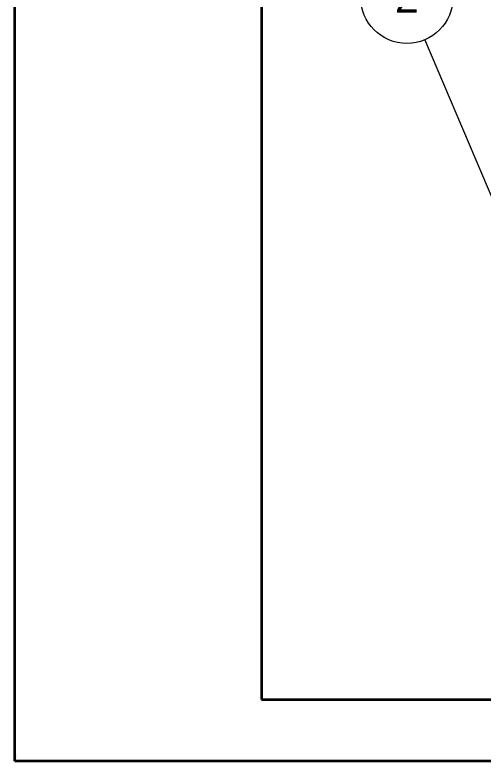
# Model space of a CAD drawing. Header units: millimetres. Extents: x 0 to 10500, y -39653 to 7425.
# Drawn here: x 0 to 950, y 0 to 1515 of the extents above; entities that cross this region are included whole.
import ezdxf
from ezdxf.enums import TextEntityAlignment as Align

# ---------------------------------------------------------------- set-up
doc = ezdxf.new("R2018")
doc.units = ezdxf.units.MM
doc.header["$LTSCALE"] = 25
doc.layers.get('0').update_dxf_attribs({"lineweight": 18})
for name, color, linetype, lineweight in [('Border', 7, 'Continuous', 35), ('Symbol', 7, 'Continuous', 18), ('Title', 7, 'Continuous', 25)]:
    doc.layers.add(name, color=color, linetype=linetype, lineweight=lineweight)
doc.styles.add('Note Text', font='arial.ttf')
doc.styles.get("Standard").update_dxf_attribs({"font": 'arial.ttf'})

# ---------------------------------------------------------------- blocks, each defined once
blk = doc.blocks.new('Borders Bigadan Border')
at = {"layer": 'Border'}
for p, q in [((0, 0), (0, 297)), ((20, 292), (20, 5)), ((20, 5), (415, 5)), ((420, 0), (0, 0))]:
    blk.add_line(p, q, dxfattribs=at)
blk = doc.blocks.new('Title Blocks Title')
at = {"layer": 'Title', "color": 1, "lineweight": 5, "true_color": 0xff0000, "flags": 253}
blk.add_attdef('STATUS', text='', height=6.2, dxfattribs=at).set_placement((169, 40.36), align=Align.MIDDLE_CENTER)
at = {"layer": 'Title', "lineweight": 30, "flags": 104}
for tag, height, p in [('Initial_View_Scale', 2.387, (158.62, 31.36)), ('Sheet_Size', 2.4, (158.62, 25.36)), ('REVISION_NUMBER', 3.5, (200, 15)), ('CREATION_DATE', 2, (157.5, 7.5))]:
    blk.add_attdef(tag, text='', height=height, dxfattribs=at).set_placement(p, align=Align.MIDDLE_CENTER)
for tag, p in [('PROJECT', (27.5, 24.3)), ('TITLE', (27.5, 17.3)), ('DESCRIPTION', (27.5, 10.3))]:
    blk.add_attdef(tag, text='', height=2.8, dxfattribs=at).set_placement(p, align=Align.TOP_LEFT)
blk.add_attdef('PART_NUMBER', text='', height=3.5, dxfattribs=at).set_placement((135.5, 15), align=Align.MIDDLE_LEFT)
blk = doc.blocks.new('Balloon1')
at = {"layer": 'Symbol'}
for p, q in [((44.371, 32.387), (33.259, 58.576)), ((44.831, 32.582), (43.911, 32.192)), ((43.911, 32.192), (45.348, 30.086)), ((44.371, 32.387), (45.348, 30.086)), ((45.348, 30.086), (44.831, 32.582))]:
    blk.add_line(p, q, dxfattribs=at)
at = {"layer": 'Symbol', "flags": 128}
blk.add_lwpolyline([(43.911, 32.192), (45.348, 30.086), (44.831, 32.582), (43.911, 32.192)], dxfattribs=at)
at = {"layer": 'Symbol'}
blk.add_circle((31.799, 62.017), 3.75, dxfattribs=at)
blk.add_solid([(43.911, 32.192), (45.348, 30.086), (44.831, 32.582), (43.911, 32.192)], dxfattribs=at)
at = {"layer": 'Symbol', "insert": (31.799, 62.017), "char_height": 2.5, "attachment_point": 5, "style": 'Note Text'}
blk.add_mtext('2', dxfattribs=at)

msp = doc.modelspace()

# ---------------------------------------------------------------- block references
at = {"xscale": 25, "yscale": 25, "zscale": 25}
msp.add_blockref('Borders Bigadan Border', (0, 0), dxfattribs=at)
ref = msp.add_blockref('Title Blocks Title', (5250, 0), dxfattribs=dict(xscale=25, yscale=25, zscale=25))
lines = msp.add_mtext('Released', dxfattribs={"layer": 'Title', "color": 1, "true_color": 0xff0000, "insert": (0, 0, 1), "char_height": 2.5, "attachment_point": 1, "rotation": 90})
ref.add_attrib('STATUS', '', (0, 0, 1), dxfattribs={"flags": 90}).embed_mtext(lines)
at = {"layer": 'Symbol', "xscale": 25, "yscale": 25, "zscale": 25}
msp.add_blockref('Balloon1', (0, 0), dxfattribs=at)

doc.saveas('drawing.dxf')
